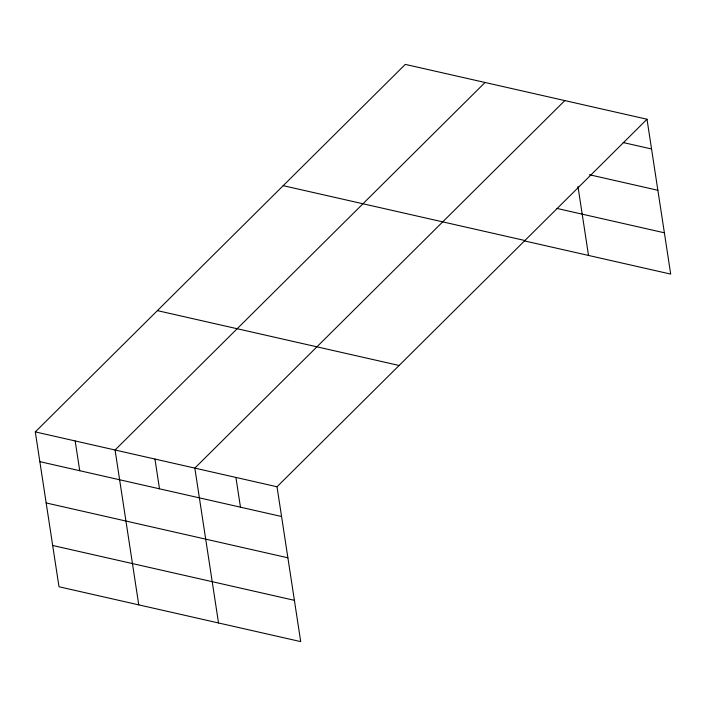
<?xml version="1.0" encoding="UTF-8"?>
<svg xmlns="http://www.w3.org/2000/svg" width="706" height="706" viewBox="0 0 706 706"><rect width="100%" height="100%" fill="white"/><g stroke="black" fill="none" stroke-linecap="round" stroke-linejoin="round"><path stroke-width="1.06" d="M647.005 119.235L277.017 486.761L300.712 641.613L58.995 586.765L35.3 431.904L405.288 64.387L647.005 119.235L670.7 274.096L524.496 240.914M485.057 82.487L115.069 450.004L138.764 604.865M564.818 100.587L194.83 468.104L218.525 622.966M623.107 142.533L651.559 148.984M589.386 174.735L657.877 190.276M557.008 208.446L664.381 232.803M283.194 185.669L524.911 240.517M157.394 310.622L399.111 365.479M35.3 431.904L277.017 486.761M39.854 461.662L281.57 516.51M46.172 502.946L287.889 557.793M52.676 545.482L294.393 600.329M577.967 186.508L588.513 255.44M235.919 477.432L240.472 507.19M154.949 459.059L159.503 488.817M75.18 440.959L79.734 470.717"/></g></svg>
